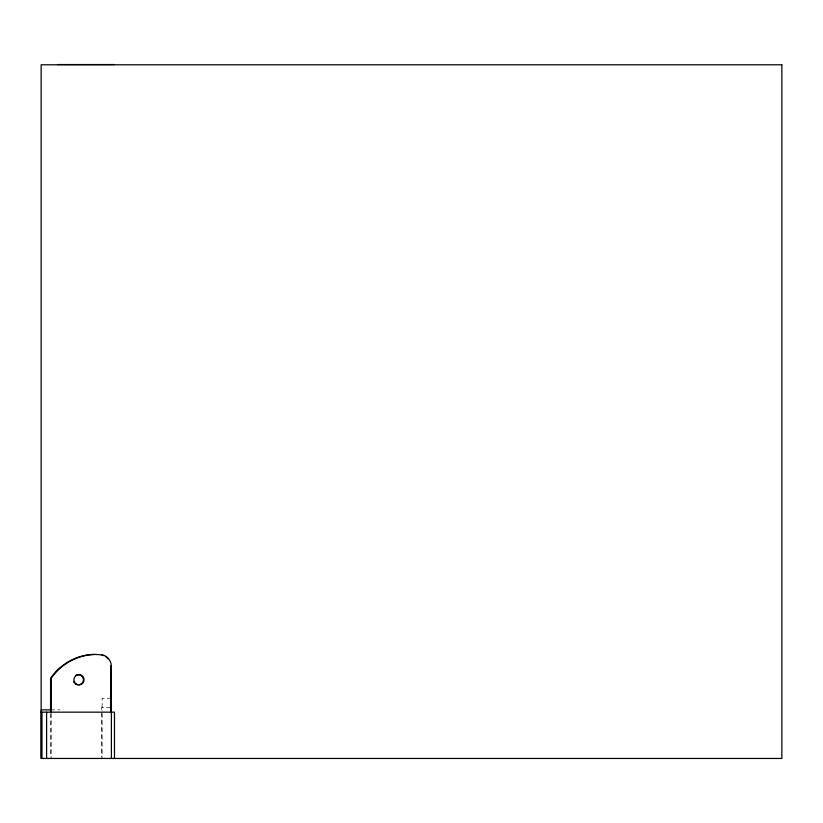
<?xml version="1.0" encoding="UTF-8"?>
<svg xmlns="http://www.w3.org/2000/svg" width="823" height="823" viewBox="0 0 823 823"><rect width="100%" height="100%" fill="white"/><g stroke="black" fill="none" stroke-linecap="round" stroke-linejoin="round"><path stroke-width="0.62" stroke-dasharray="4.12 3.09" d="M111.393 698.274L102.134 698.274L102.134 710.907M110.735 707.533L101.476 707.533L101.476 757.17M50.563 709.848L59.822 709.848M102.134 713.448L102.134 758.456M51.221 713.448L51.221 758.456M50.563 713.685L50.563 757.17"/><path stroke-width="1.23" d="M94.233 654.46C77.177 655.139 60.717 664.11 51.221 678.347L51.221 712.162M57.805 64.544L114.5 64.544M50.563 709.848L41.304 709.848L41.304 758.456M41.15 712.162L114.479 712.162L114.479 758.456M101.671 654.738L104.058 655.653M111.393 758.456L111.393 665.879A12.304 12.304 0 0 0 104.716 655.653C84.563 650.715 61.951 661.353 50.563 678.347L50.563 712.162M110.735 665.879L110.735 712.162M46.592 712.162L46.592 758.456M41.963 712.162L41.963 758.456M106.198 657.042A12.304 12.304 0 0 1 107.998 658.842M75.449 675.57A5.092 5.092 0 0 1 82.259 676.516A5.092 5.092 0 0 1 81.909 683.388A5.092 5.092 0 0 1 75.037 683.646M74.142 682.658A5.092 5.092 0 0 1 73.535 681.475M781.85 64.78L41.15 64.78L41.15 758.456L781.85 758.456L781.85 64.78M75.695 683.646A5.092 5.092 0 0 0 83.997 680.683A5.092 5.092 0 0 0 77.29 674.963A5.092 5.092 0 0 0 75.695 683.646"/></g></svg>
